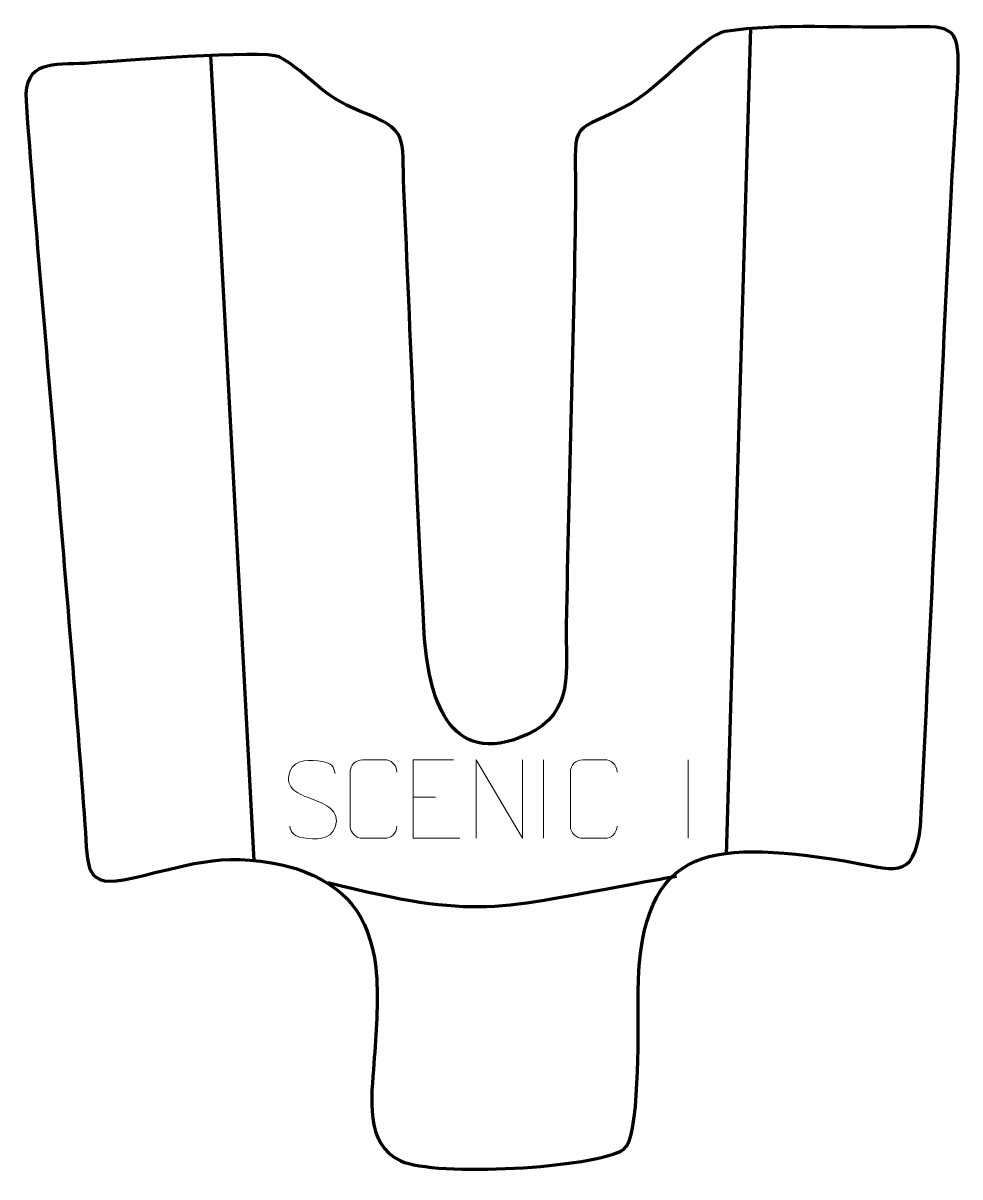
# Model space of a CAD drawing. Header units: millimetres. Extents: x 1091 to 1345, y 385 to 698.
import ezdxf

# ---------------------------------------------------------------- set-up
doc = ezdxf.new("R2010")
doc.units = ezdxf.units.MM
doc.header["$MEASUREMENT"] = 0
doc.layers.add('layer 2', color=7, linetype='Continuous')
doc.layers.add('layer 3', color=7, linetype='Continuous')

msp = doc.modelspace()

# ---------------------------------------------------------------- linework, layer by layer
at = {"layer": 'layer 2', "color": 142, "lineweight": 158}
for points in [[(1288.3406, 696.9785), (1288.3406, 696.9785), (1281.7107, 472.5341), (1281.7107, 472.5341)], [(1141.6017, 689.6549), (1141.6017, 689.6549), (1153.3638, 470.9681), (1153.3638, 470.9681)]]:
    msp.add_open_spline(points, degree=3, dxfattribs=at)
msp.add_open_spline([(1173.5132, 465.0213), (1214.4276, 454.7414), (1219.1628, 457.8442), (1259.337, 465.1574), (1259.337, 465.1574), (1262.297, 465.6758), (1265.2569, 466.1935), (1268.2166, 466.7133)], degree=3, knots=[0, 0, 0, 0, 0.33333333, 0.33333333, 0.33333333, 0.33333333, 1, 1, 1, 1], dxfattribs=at)
at = {"layer": 'layer 3', "color": 242, "lineweight": 158}
msp.add_open_spline([(1099.652, 578.494), (1096.9537, 611.3404), (1093.8858, 644.4983), (1091.5228, 677.3387), (1091.5228, 677.3387), (1090.7284, 688.378), (1099.2351, 687.0687), (1107.6447, 687.5024), (1107.6447, 687.5024), (1115.5214, 687.9865), (1156.1295, 691.3408), (1160.309, 689.2714), (1160.309, 689.2714), (1168.914, 684.4701), (1171.195, 678.8079), (1182.4195, 674.4744), (1182.4195, 674.4744), (1195.734, 669.2256), (1193.556, 667.7827), (1194.1877, 653.2947), (1194.1877, 653.2947), (1195.9475, 613.1224), (1197.5281, 572.8098), (1199.6759, 532.6667), (1199.6759, 532.6667), (1200.8418, 515.8988), (1205.9046, 495.4221), (1227.6704, 505.1775), (1227.6704, 505.1775), (1240.6363, 510.9888), (1238.0546, 522.8982), (1238.2589, 534.9399), (1238.2589, 534.9399), (1238.9419, 574.2772), (1240.3853, 613.8597), (1240.7992, 653.1335), (1240.7992, 653.1335), (1240.4513, 673.4282), (1239.8204, 667.8218), (1255.7805, 676.6472), (1255.7805, 676.6472), (1264.0901, 681.2421), (1275.2476, 694.9685), (1281.375, 696.1839), (1281.375, 696.1839), (1296.1573, 698.4579), (1315.3069, 697.0101), (1330.7826, 697.4082), (1330.7826, 697.4082), (1344.0183, 697.7486), (1345.1898, 697.2391), (1344.5828, 683.1275), (1344.5828, 683.1275), (1344.1329, 672.6673), (1343.3049, 661.873), (1342.7805, 651.3269), (1342.7805, 651.3269), (1339.9458, 594.2907), (1337.3329, 537.2308), (1334.4913, 480.2025), (1334.4913, 480.2025), (1332.6062, 464.8989), (1327.2469, 468.6513), (1313.7982, 470.8527), (1313.7982, 470.8527), (1275.9688, 476.8135), (1257.1195, 475.214), (1257.7557, 431.0984), (1257.7557, 431.0984), (1257.85, 424.5567), (1258.1902, 395.2421), (1253.9078, 392.5033), (1253.9078, 392.5033), (1245.8466, 387.3478), (1202.8662, 385.0031), (1193.3137, 389.3535), (1193.3137, 389.3535), (1183.3442, 393.8939), (1185.3965, 406.8944), (1186.0165, 415.8074), (1186.0165, 415.8074), (1186.557, 424.1936), (1187.3184, 432.0815), (1186.6632, 440.5103), (1186.6632, 440.5103), (1186.6632, 440.5103), (1186.5345, 441.8951), (1186.5345, 441.8951), (1186.5345, 441.8951), (1184.7401, 456.134), (1178.4275, 464.1387), (1164.8013, 468.83), (1164.8013, 468.83), (1145.836, 473.7202), (1138.1952, 470.3165), (1120.2721, 466.1441), (1120.2721, 466.1441), (1107.1354, 463.086), (1108.3509, 468.9575), (1107.5073, 480.6619), (1107.5073, 480.6619), (1105.1649, 513.1613), (1102.3072, 545.9874), (1099.652, 578.494)], degree=3, knots=[0, 0, 0, 0, 0.03703704, 0.03703704, 0.03703704, 0.03703704, 0.07407407, 0.07407407, 0.07407407, 0.07407407, 0.11111111, 0.11111111, 0.11111111, 0.11111111, 0.14814815, 0.14814815, 0.14814815, 0.14814815, 0.18518519, 0.18518519, 0.18518519, 0.18518519, 0.22222222, 0.22222222, 0.22222222, 0.22222222, 0.25925926, 0.25925926, 0.25925926, 0.25925926, 0.2962963, 0.2962963, 0.2962963, 0.2962963, 0.33333333, 0.33333333, 0.33333333, 0.33333333, 0.37037037, 0.37037037, 0.37037037, 0.37037037, 0.40740741, 0.40740741, 0.40740741, 0.40740741, 0.44444444, 0.44444444, 0.44444444, 0.44444444, 0.48148148, 0.48148148, 0.48148148, 0.48148148, 0.51851852, 0.51851852, 0.51851852, 0.51851852, 0.55555556, 0.55555556, 0.55555556, 0.55555556, 0.59259259, 0.59259259, 0.59259259, 0.59259259, 0.62962963, 0.62962963, 0.62962963, 0.62962963, 0.66666667, 0.66666667, 0.66666667, 0.66666667, 0.7037037, 0.7037037, 0.7037037, 0.7037037, 0.74074074, 0.74074074, 0.74074074, 0.74074074, 0.77777778, 0.77777778, 0.77777778, 0.77777778, 0.81481481, 0.81481481, 0.81481481, 0.81481481, 0.85185185, 0.85185185, 0.85185185, 0.85185185, 0.88888889, 0.88888889, 0.88888889, 0.88888889, 0.92592593, 0.92592593, 0.92592593, 0.92592593, 1, 1, 1, 1], dxfattribs=at)
at = {"layer": 'layer 3', "color": 250, "lineweight": 9}
for points, knots in [([(1169.3281, 487.6365), (1165.6984, 488.8927), (1161.505, 490.427), (1163.2181, 495.1435), (1163.2181, 495.1435), (1164.5027, 498.6805), (1168.9571, 498.3485), (1172.0359, 497.835), (1172.0359, 497.835), (1174.48, 497.4273), (1175.2188, 496.3907), (1175.4841, 494.6102)], [0, 0, 0, 0, 0.25, 0.25, 0.25, 0.25, 0.5, 0.5, 0.5, 0.5, 1, 1, 1, 1]), ([(1192.2643, 480.257), (1192.1449, 478.272), (1190.712, 477.0079), (1188.877, 476.9986), (1188.877, 476.9986), (1186.8847, 476.999), (1184.8924, 476.999), (1182.9004, 476.9986), (1182.9004, 476.9986), (1181.2557, 476.9086), (1179.5708, 478.5187), (1179.5803, 480.2422), (1179.5803, 480.2422), (1179.5807, 485.172), (1179.5807, 490.1015), (1179.5803, 495.0306), (1179.5803, 495.0306), (1179.5839, 496.8574), (1181.0763, 498.3263), (1182.9152, 498.3148), (1182.9152, 498.3148), (1184.9023, 498.3148), (1186.8896, 498.3148), (1188.877, 498.3148), (1188.877, 498.3148), (1190.5402, 498.3451), (1192.2416, 497.0708), (1192.2643, 494.9881)], [0, 0, 0, 0, 0.125, 0.125, 0.125, 0.125, 0.25, 0.25, 0.25, 0.25, 0.375, 0.375, 0.375, 0.375, 0.5, 0.5, 0.5, 0.5, 0.625, 0.625, 0.625, 0.625, 0.75, 0.75, 0.75, 0.75, 1, 1, 1, 1]), ([(1207.6586, 498.315), (1207.6586, 498.315), (1196.6593, 498.315), (1196.6593, 498.315), (1196.6593, 498.315), (1196.6593, 498.315), (1196.6593, 476.9952), (1196.6593, 476.9952), (1196.6593, 476.9952), (1196.6593, 476.9952), (1209.3604, 476.9952), (1209.3604, 476.9952)], [0, 0, 0, 0, 0.25, 0.25, 0.25, 0.25, 0.5, 0.5, 0.5, 0.5, 1, 1, 1, 1]), ([(1213.8371, 476.9952), (1213.8371, 476.9952), (1213.8371, 498.315), (1213.8371, 498.315), (1213.8371, 498.315), (1213.8371, 498.315), (1226.3578, 476.9952), (1226.3578, 476.9952), (1226.3578, 476.9952), (1226.3578, 476.9952), (1226.3578, 498.315), (1226.3578, 498.315)], [0, 0, 0, 0, 0.25, 0.25, 0.25, 0.25, 0.5, 0.5, 0.5, 0.5, 1, 1, 1, 1]), ([(1252.0708, 480.257), (1251.9514, 478.272), (1250.5185, 477.0079), (1248.6835, 476.9986), (1248.6835, 476.9986), (1246.6912, 476.999), (1244.6989, 476.999), (1242.7069, 476.9986), (1242.7069, 476.9986), (1241.0622, 476.9086), (1239.3772, 478.5187), (1239.3868, 480.2422), (1239.3868, 480.2422), (1239.3871, 485.172), (1239.3871, 490.1015), (1239.3868, 495.0306), (1239.3868, 495.0306), (1239.3904, 496.8574), (1240.8828, 498.3263), (1242.7217, 498.3148), (1242.7217, 498.3148), (1244.7087, 498.3148), (1246.6961, 498.3148), (1248.6835, 498.3148), (1248.6835, 498.3148), (1250.3466, 498.3451), (1252.0481, 497.0708), (1252.0708, 494.9881)], [0, 0, 0, 0, 0.125, 0.125, 0.125, 0.125, 0.25, 0.25, 0.25, 0.25, 0.375, 0.375, 0.375, 0.375, 0.5, 0.5, 0.5, 0.5, 0.625, 0.625, 0.625, 0.625, 0.75, 0.75, 0.75, 0.75, 1, 1, 1, 1]), ([(1169.3281, 487.6364), (1172.7614, 486.2295), (1177.0585, 484.6161), (1175.4916, 480.0364), (1175.4916, 480.0364), (1174.2444, 476.3913), (1170.0487, 476.6107), (1166.8652, 477.0846), (1166.8652, 477.0846), (1164.5156, 477.4347), (1163.4725, 478.4715), (1163.1496, 480.2761)], [0, 0, 0, 0, 0.25, 0.25, 0.25, 0.25, 0.5, 0.5, 0.5, 0.5, 1, 1, 1, 1])]:
    msp.add_open_spline(points, degree=3, knots=knots, dxfattribs=at)
for points in [[(1232.0587, 498.3238), (1232.0587, 498.3238), (1232.0587, 476.9864), (1232.0587, 476.9864)], [(1271.3601, 498.3238), (1271.3601, 498.3238), (1271.3601, 476.9864), (1271.3601, 476.9864)], [(1196.6593, 488.1653), (1196.6593, 488.1653), (1202.7836, 488.1653), (1202.7836, 488.1653)]]:
    msp.add_open_spline(points, degree=3, dxfattribs=at)

doc.saveas('drawing.dxf')
